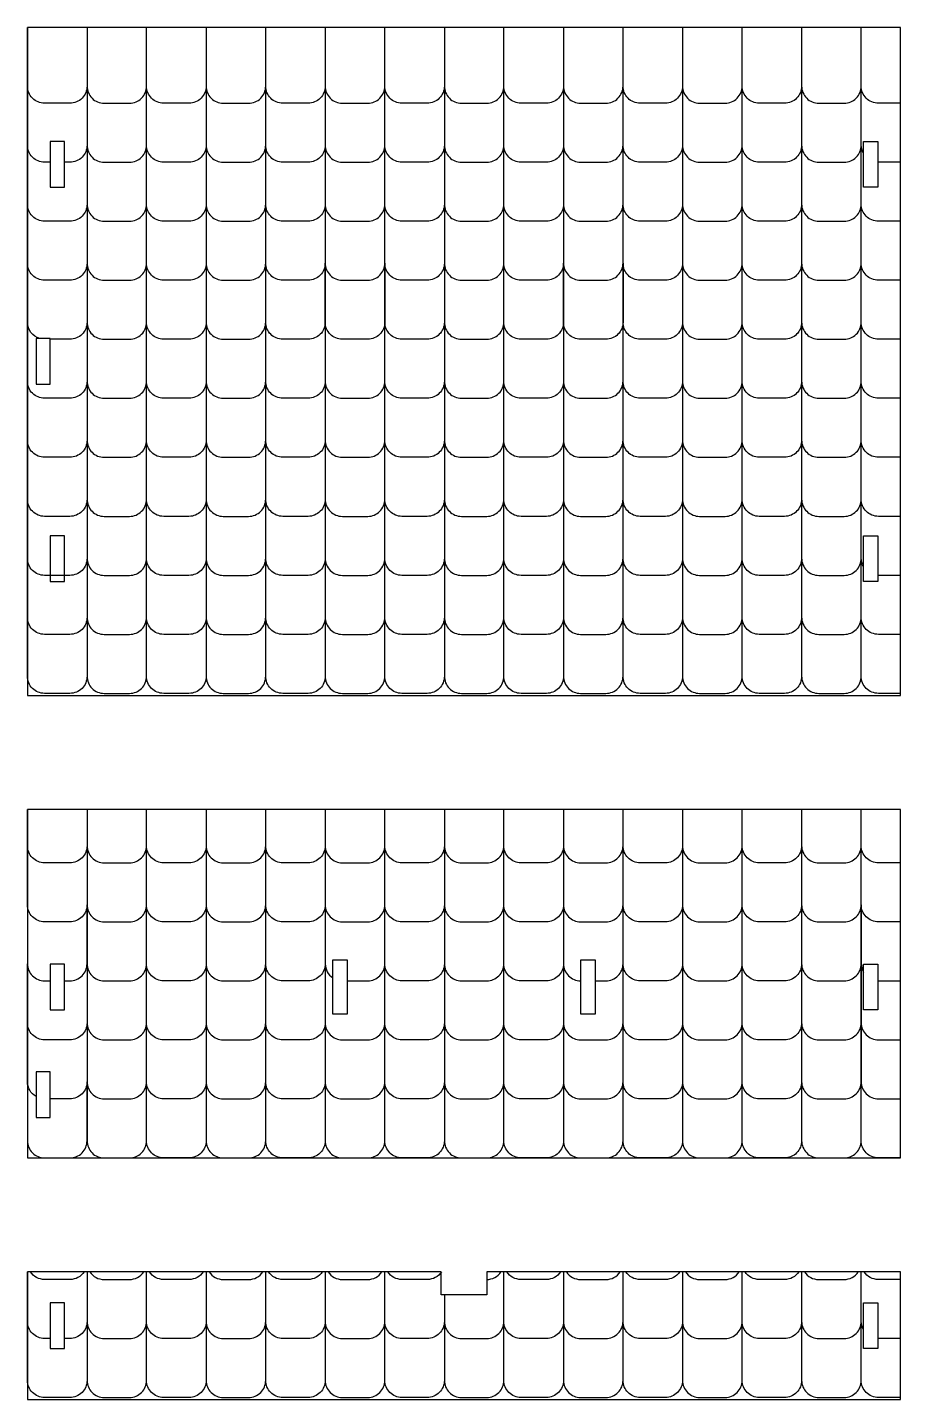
# Model space of a CAD drawing. Extents: x -353 to 808, y 1569 to 2547.
# Drawn here: x 414.8 to 598.4, y 2257.2 to 2545.9 of the extents above; entities that cross this region are included whole.
import ezdxf

# ---------------------------------------------------------------- set-up
doc = ezdxf.new("R2010")
doc.units = 0
doc.header["$MEASUREMENT"] = 0
doc.layers.add('LAYER1', color=18, linetype='CONTINUOUS')

msp = doc.modelspace()

# ---------------------------------------------------------------- linework, layer by layer
at = {"layer": 'LAYER1'}
for points in [[(427.36, 2545.94), (427.36, 2533.6, -0.414214), (423.76, 2530), (418.43, 2530, -0.414214), (414.83, 2533.6), (414.83, 2545.94)], [(427.36, 2545.94), (427.36, 2533.6, 0.414214), (430.96, 2530), (436.28, 2530, 0.414214), (439.88, 2533.6), (439.88, 2545.94)], [(452.4, 2545.94), (452.4, 2533.6, -0.414214), (448.8, 2530), (443.48, 2530, -0.414214), (439.88, 2533.6), (439.88, 2545.94)], [(452.4, 2545.94), (452.4, 2533.6, 0.414214), (456, 2530), (461.33, 2530, 0.414214), (464.93, 2533.6), (464.93, 2545.94)], [(477.45, 2545.94), (477.45, 2533.6, -0.414214), (473.85, 2530), (468.53, 2530, -0.414214), (464.93, 2533.6), (464.93, 2545.94)], [(477.45, 2545.94), (477.45, 2533.6, 0.414214), (481.05, 2530), (486.38, 2530, 0.414214), (489.98, 2533.6), (489.98, 2545.94)], [(502.5, 2545.94), (502.5, 2533.6, -0.414214), (498.9, 2530), (493.58, 2530, -0.414214), (489.98, 2533.6), (489.98, 2545.94)], [(502.5, 2545.94), (502.5, 2533.6, 0.414214), (506.1, 2530), (511.42, 2530, 0.414214), (515.02, 2533.6), (515.02, 2545.94)], [(527.55, 2545.94), (527.55, 2533.6, -0.414214), (523.95, 2530), (518.62, 2530, -0.414214), (515.02, 2533.6), (515.02, 2545.94)], [(527.55, 2545.94), (527.55, 2533.6, 0.414214), (531.15, 2530), (536.47, 2530, 0.414214), (540.07, 2533.6), (540.07, 2545.94)], [(552.59, 2545.94), (552.59, 2533.6, -0.414214), (548.99, 2530), (543.67, 2530, -0.414214), (540.07, 2533.6), (540.07, 2545.94)], [(552.59, 2545.94), (552.59, 2533.6, 0.414214), (556.19, 2530), (561.52, 2530, 0.414214), (565.12, 2533.6), (565.12, 2545.94)], [(577.64, 2545.94), (577.64, 2533.6, -0.414214), (574.04, 2530), (568.72, 2530, -0.414214), (565.12, 2533.6), (565.12, 2545.94)], [(577.64, 2545.94), (577.64, 2533.6, 0.414214), (581.24, 2530), (586.57, 2530, 0.414214), (590.17, 2533.6), (590.17, 2545.94)], [(598.43, 2530), (593.77, 2530, -0.414214), (590.17, 2533.6), (590.17, 2545.94)], [(419.63, 2517.58), (418.43, 2517.58, -0.414214), (414.83, 2521.18), (414.83, 2533.6)], [(427.36, 2533.6), (427.36, 2521.18, -0.414214), (423.76, 2517.58), (422.63, 2517.58)], [(427.36, 2533.6), (427.36, 2521.18, 0.414214), (430.96, 2517.58), (436.28, 2517.58, 0.414214), (439.88, 2521.18), (439.88, 2533.6)], [(452.4, 2533.6), (452.4, 2521.18, -0.414214), (448.8, 2517.58), (443.48, 2517.58, -0.414214), (439.88, 2521.18), (439.88, 2533.6)], [(452.4, 2533.6), (452.4, 2521.18, 0.414214), (456, 2517.58), (461.33, 2517.58, 0.414214), (464.93, 2521.18), (464.93, 2533.6)], [(477.45, 2533.6), (477.45, 2521.18, -0.414214), (473.85, 2517.58), (468.53, 2517.58, -0.414214), (464.93, 2521.18), (464.93, 2533.6)], [(477.45, 2533.6), (477.45, 2521.18, 0.414214), (481.05, 2517.58), (486.38, 2517.58, 0.414214), (489.98, 2521.18), (489.98, 2533.6)], [(502.5, 2533.6), (502.5, 2521.18, -0.414214), (498.9, 2517.58), (493.58, 2517.58, -0.414214), (489.98, 2521.18), (489.98, 2533.6)], [(502.5, 2533.6), (502.5, 2521.18, 0.414214), (506.1, 2517.58), (511.42, 2517.58, 0.414214), (515.02, 2521.18), (515.02, 2533.6)], [(527.55, 2533.6), (527.55, 2521.18, -0.414214), (523.95, 2517.58), (518.62, 2517.58, -0.414214), (515.02, 2521.18), (515.02, 2533.6)], [(527.55, 2533.6), (527.55, 2521.18, 0.414214), (531.15, 2517.58), (536.47, 2517.58, 0.414214), (540.07, 2521.18), (540.07, 2533.6)], [(552.59, 2533.6), (552.59, 2521.18, -0.414214), (548.99, 2517.58), (543.67, 2517.58, -0.414214), (540.07, 2521.18), (540.07, 2533.6)], [(552.59, 2533.6), (552.59, 2521.18, 0.414214), (556.19, 2517.58), (561.52, 2517.58, 0.414214), (565.12, 2521.18), (565.12, 2533.6)], [(577.64, 2533.6), (577.64, 2521.18, -0.414214), (574.04, 2517.58), (568.72, 2517.58, -0.414214), (565.12, 2521.18), (565.12, 2533.6)], [(577.64, 2533.6), (577.64, 2521.18, 0.414214), (581.24, 2517.58), (586.57, 2517.58, 0.414214), (590.17, 2521.18), (590.17, 2533.6)], [(590.63, 2519.41, -0.129526), (590.17, 2521.18), (590.17, 2533.6)], [(427.36, 2521.18), (427.36, 2508.76, -0.414214), (423.76, 2505.16), (418.43, 2505.16, -0.414214), (414.83, 2508.76), (414.83, 2521.18)], [(427.36, 2521.18), (427.36, 2508.76, 0.414214), (430.96, 2505.16), (436.28, 2505.16, 0.414214), (439.88, 2508.76), (439.88, 2521.18)], [(452.4, 2521.18), (452.4, 2508.76, -0.414214), (448.8, 2505.16), (443.48, 2505.16, -0.414214), (439.88, 2508.76), (439.88, 2521.18)], [(452.4, 2521.18), (452.4, 2508.76, 0.414214), (456, 2505.16), (461.33, 2505.16, 0.414214), (464.93, 2508.76), (464.93, 2521.18)], [(477.45, 2521.18), (477.45, 2508.76, -0.414214), (473.85, 2505.16), (468.53, 2505.16, -0.414214), (464.93, 2508.76), (464.93, 2521.18)], [(477.45, 2521.18), (477.45, 2508.76, 0.414214), (481.05, 2505.16), (486.38, 2505.16, 0.414214), (489.98, 2508.76), (489.98, 2521.18)], [(502.5, 2521.18), (502.5, 2508.76, -0.414214), (498.9, 2505.16), (493.58, 2505.16, -0.414214), (489.98, 2508.76), (489.98, 2521.18)], [(502.5, 2521.18), (502.5, 2508.76, 0.414214), (506.1, 2505.16), (511.42, 2505.16, 0.414214), (515.02, 2508.76), (515.02, 2521.18)], [(527.55, 2521.18), (527.55, 2508.76, -0.414214), (523.95, 2505.16), (518.62, 2505.16, -0.414214), (515.02, 2508.76), (515.02, 2521.18)], [(527.55, 2521.18), (527.55, 2508.76, 0.414214), (531.15, 2505.16), (536.47, 2505.16, 0.414214), (540.07, 2508.76), (540.07, 2521.18)], [(552.59, 2521.18), (552.59, 2508.76, -0.414214), (548.99, 2505.16), (543.67, 2505.16, -0.414214), (540.07, 2508.76), (540.07, 2521.18)], [(552.59, 2521.18), (552.59, 2508.76, 0.414214), (556.19, 2505.16), (561.52, 2505.16, 0.414214), (565.12, 2508.76), (565.12, 2521.18)], [(577.64, 2521.18), (577.64, 2508.76, -0.414214), (574.04, 2505.16), (568.72, 2505.16, -0.414214), (565.12, 2508.76), (565.12, 2521.18)], [(577.64, 2521.18), (577.64, 2508.76, 0.414214), (581.24, 2505.16), (586.57, 2505.16, 0.414214), (590.17, 2508.76), (590.17, 2521.18)], [(598.43, 2505.16), (593.77, 2505.16, -0.414214), (590.17, 2508.76), (590.17, 2521.18)], [(598.43, 2517.58), (593.77, 2517.58, -0.009213), (593.63, 2517.59)], [(427.36, 2508.76), (427.36, 2496.34, -0.414214), (423.76, 2492.74), (418.43, 2492.74, -0.414214), (414.83, 2496.34), (414.83, 2508.76)], [(427.36, 2508.76), (427.36, 2496.34, 0.414214), (430.96, 2492.74), (436.28, 2492.74, 0.414214), (439.88, 2496.34), (439.88, 2508.76)], [(452.4, 2508.76), (452.4, 2496.34, -0.414214), (448.8, 2492.74), (443.48, 2492.74, -0.414214), (439.88, 2496.34), (439.88, 2508.76)], [(452.4, 2508.76), (452.4, 2496.34, 0.414214), (456, 2492.74), (461.33, 2492.74, 0.414214), (464.93, 2496.34), (464.93, 2508.76)], [(477.45, 2508.76), (477.45, 2496.34, -0.414214), (473.85, 2492.74), (468.53, 2492.74, -0.414214), (464.93, 2496.34), (464.93, 2508.76)], [(477.45, 2508.76), (477.45, 2496.34, 0.414214), (481.05, 2492.74), (486.38, 2492.74, 0.414214), (489.98, 2496.34), (489.98, 2508.76)], [(502.5, 2508.76), (502.5, 2496.34, -0.414214), (498.9, 2492.74), (493.58, 2492.74, -0.414214), (489.98, 2496.34), (489.98, 2508.76)], [(502.5, 2508.76), (502.5, 2496.34, 0.414214), (506.1, 2492.74), (511.42, 2492.74, 0.414214), (515.02, 2496.34), (515.02, 2508.76)], [(527.55, 2508.76), (527.55, 2496.34, -0.414214), (523.95, 2492.74), (518.62, 2492.74, -0.414214), (515.02, 2496.34), (515.02, 2508.76)], [(527.55, 2508.76), (527.55, 2496.34, 0.414214), (531.15, 2492.74), (536.47, 2492.74, 0.414214), (540.07, 2496.34), (540.07, 2508.76)], [(552.59, 2508.76), (552.59, 2496.34, -0.414214), (548.99, 2492.74), (543.67, 2492.74, -0.414214), (540.07, 2496.34), (540.07, 2508.76)], [(552.59, 2508.76), (552.59, 2496.34, 0.414214), (556.19, 2492.74), (561.52, 2492.74, 0.414214), (565.12, 2496.34), (565.12, 2508.76)], [(577.64, 2508.76), (577.64, 2496.34, -0.414214), (574.04, 2492.74), (568.72, 2492.74, -0.414214), (565.12, 2496.34), (565.12, 2508.76)], [(577.64, 2508.76), (577.64, 2496.34, 0.414214), (581.24, 2492.74), (586.57, 2492.74, 0.414214), (590.17, 2496.34), (590.17, 2508.76)], [(598.43, 2492.74), (593.77, 2492.74, -0.414214), (590.17, 2496.34), (590.17, 2508.76)], [(417.45, 2480.46, -0.335351), (414.83, 2483.92), (414.83, 2496.34)], [(427.36, 2496.34), (427.36, 2483.92, -0.414214), (423.76, 2480.32), (419.63, 2480.32)], [(427.36, 2496.34), (427.36, 2483.92, 0.414214), (430.96, 2480.32), (436.28, 2480.32, 0.414214), (439.88, 2483.92), (439.88, 2496.34)], [(452.4, 2496.34), (452.4, 2483.92, -0.414214), (448.8, 2480.32), (443.48, 2480.32, -0.414214), (439.88, 2483.92), (439.88, 2496.34)], [(452.4, 2496.34), (452.4, 2483.92, 0.414214), (456, 2480.32), (461.33, 2480.32, 0.414214), (464.93, 2483.92), (464.93, 2496.34)], [(477.45, 2496.34), (477.45, 2483.92, -0.414214), (473.85, 2480.32), (468.53, 2480.32, -0.414214), (464.93, 2483.92), (464.93, 2496.34)], [(489.98, 2496.34), (489.98, 2483.92, -0.414214), (486.38, 2480.32), (481.05, 2480.32, -0.414214), (477.45, 2483.92), (477.45, 2496.34)], [(502.5, 2496.34), (502.5, 2483.92, -0.414214), (498.9, 2480.32), (493.58, 2480.32, -0.414214), (489.98, 2483.92), (489.98, 2496.34)], [(502.5, 2496.34), (502.5, 2483.92, 0.414214), (506.1, 2480.32), (511.42, 2480.32, 0.414214), (515.02, 2483.92), (515.02, 2496.34)], [(527.55, 2496.34), (527.55, 2483.92, -0.414214), (523.95, 2480.32), (518.62, 2480.32, -0.414214), (515.02, 2483.92), (515.02, 2496.34)], [(540.07, 2496.34), (540.07, 2483.92, -0.414214), (536.47, 2480.32), (531.15, 2480.32, -0.414214), (527.55, 2483.92), (527.55, 2496.34)], [(552.59, 2496.34), (552.59, 2483.92, -0.414214), (548.99, 2480.32), (543.67, 2480.32, -0.414214), (540.07, 2483.92), (540.07, 2496.34)], [(552.59, 2496.34), (552.59, 2483.92, 0.414214), (556.19, 2480.32), (561.52, 2480.32, 0.414214), (565.12, 2483.92), (565.12, 2496.34)], [(577.64, 2496.34), (577.64, 2483.92, -0.414214), (574.04, 2480.32), (568.72, 2480.32, -0.414214), (565.12, 2483.92), (565.12, 2496.34)], [(577.64, 2496.34), (577.64, 2483.92, 0.414214), (581.24, 2480.32), (586.57, 2480.32, 0.414214), (590.17, 2483.92), (590.17, 2496.34)], [(598.43, 2480.32), (593.77, 2480.32, -0.414214), (590.17, 2483.92), (590.17, 2496.34)], [(427.36, 2483.92), (427.36, 2471.5, -0.414214), (423.76, 2467.9), (418.43, 2467.9, -0.414214), (414.83, 2471.5), (414.83, 2483.92)], [(427.36, 2483.92), (427.36, 2471.5, 0.414214), (430.96, 2467.9), (436.28, 2467.9, 0.414214), (439.88, 2471.5), (439.88, 2483.92)], [(452.4, 2483.92), (452.4, 2471.5, -0.414214), (448.8, 2467.9), (443.48, 2467.9, -0.414214), (439.88, 2471.5), (439.88, 2483.92)], [(452.4, 2483.92), (452.4, 2471.5, 0.414214), (456, 2467.9), (461.33, 2467.9, 0.414214), (464.93, 2471.5), (464.93, 2483.92)], [(477.45, 2483.92), (477.45, 2471.5, -0.414214), (473.85, 2467.9), (468.53, 2467.9, -0.414214), (464.93, 2471.5), (464.93, 2483.92)], [(477.45, 2483.92), (477.45, 2471.5, 0.414214), (481.05, 2467.9), (486.38, 2467.9, 0.414214), (489.98, 2471.5), (489.98, 2483.92)], [(502.5, 2483.92), (502.5, 2471.5, -0.414214), (498.9, 2467.9), (493.58, 2467.9, -0.414214), (489.98, 2471.5), (489.98, 2483.92)], [(502.5, 2483.92), (502.5, 2471.5, 0.414214), (506.1, 2467.9), (511.42, 2467.9, 0.414214), (515.02, 2471.5), (515.02, 2483.92)], [(527.55, 2483.92), (527.55, 2471.5, -0.414214), (523.95, 2467.9), (518.62, 2467.9, -0.414214), (515.02, 2471.5), (515.02, 2483.92)], [(527.55, 2483.92), (527.55, 2471.5, 0.414214), (531.15, 2467.9), (536.47, 2467.9, 0.414214), (540.07, 2471.5), (540.07, 2483.92)], [(552.59, 2483.92), (552.59, 2471.5, -0.414214), (548.99, 2467.9), (543.67, 2467.9, -0.414214), (540.07, 2471.5), (540.07, 2483.92)], [(552.59, 2483.92), (552.59, 2471.5, 0.414214), (556.19, 2467.9), (561.52, 2467.9, 0.414214), (565.12, 2471.5), (565.12, 2483.92)], [(577.64, 2483.92), (577.64, 2471.5, -0.414214), (574.04, 2467.9), (568.72, 2467.9, -0.414214), (565.12, 2471.5), (565.12, 2483.92)], [(577.64, 2483.92), (577.64, 2471.5, 0.414214), (581.24, 2467.9), (586.57, 2467.9, 0.414214), (590.17, 2471.5), (590.17, 2483.92)], [(598.43, 2467.9), (593.77, 2467.9, -0.414214), (590.17, 2471.5), (590.17, 2483.92)], [(427.36, 2471.5), (427.36, 2459.08, -0.414214), (423.76, 2455.48), (418.43, 2455.48, -0.414214), (414.83, 2459.08), (414.83, 2471.5)], [(427.36, 2471.5), (427.36, 2459.08, 0.414214), (430.96, 2455.48), (436.28, 2455.48, 0.414214), (439.88, 2459.08), (439.88, 2471.5)], [(452.4, 2471.5), (452.4, 2459.08, -0.414214), (448.8, 2455.48), (443.48, 2455.48, -0.414214), (439.88, 2459.08), (439.88, 2471.5)], [(452.4, 2471.5), (452.4, 2459.08, 0.414214), (456, 2455.48), (461.33, 2455.48, 0.414214), (464.93, 2459.08), (464.93, 2471.5)], [(477.45, 2471.5), (477.45, 2459.08, -0.414214), (473.85, 2455.48), (468.53, 2455.48, -0.414214), (464.93, 2459.08), (464.93, 2471.5)], [(477.45, 2471.5), (477.45, 2459.08, 0.414214), (481.05, 2455.48), (486.38, 2455.48, 0.414214), (489.98, 2459.08), (489.98, 2471.5)], [(502.5, 2471.5), (502.5, 2459.08, -0.414214), (498.9, 2455.48), (493.58, 2455.48, -0.414214), (489.98, 2459.08), (489.98, 2471.5)], [(502.5, 2471.5), (502.5, 2459.08, 0.414214), (506.1, 2455.48), (511.42, 2455.48, 0.414214), (515.02, 2459.08), (515.02, 2471.5)], [(527.55, 2471.5), (527.55, 2459.08, -0.414214), (523.95, 2455.48), (518.62, 2455.48, -0.414214), (515.02, 2459.08), (515.02, 2471.5)], [(527.55, 2471.5), (527.55, 2459.08, 0.414214), (531.15, 2455.48), (536.47, 2455.48, 0.414214), (540.07, 2459.08), (540.07, 2471.5)], [(552.59, 2471.5), (552.59, 2459.08, -0.414214), (548.99, 2455.48), (543.67, 2455.48, -0.414214), (540.07, 2459.08), (540.07, 2471.5)], [(552.59, 2471.5), (552.59, 2459.08, 0.414214), (556.19, 2455.48), (561.52, 2455.48, 0.414214), (565.12, 2459.08), (565.12, 2471.5)], [(577.64, 2471.5), (577.64, 2459.08, -0.414214), (574.04, 2455.48), (568.72, 2455.48, -0.414214), (565.12, 2459.08), (565.12, 2471.5)], [(577.64, 2471.5), (577.64, 2459.08, 0.414214), (581.24, 2455.48), (586.57, 2455.48, 0.414214), (590.17, 2459.08), (590.17, 2471.5)], [(598.43, 2455.48), (593.77, 2455.48, -0.414214), (590.17, 2459.08), (590.17, 2471.5)], [(427.36, 2459.08), (427.36, 2446.66, -0.414214), (423.76, 2443.06), (418.43, 2443.06, -0.414214), (414.83, 2446.66), (414.83, 2459.08)], [(427.36, 2459.08), (427.36, 2446.66, 0.414214), (430.96, 2443.06), (436.28, 2443.06, 0.414214), (439.88, 2446.66), (439.88, 2459.08)], [(452.4, 2459.08), (452.4, 2446.66, -0.414214), (448.8, 2443.06), (443.48, 2443.06, -0.414214), (439.88, 2446.66), (439.88, 2459.08)], [(452.4, 2459.08), (452.4, 2446.66, 0.414214), (456, 2443.06), (461.33, 2443.06, 0.414214), (464.93, 2446.66), (464.93, 2459.08)], [(477.45, 2459.08), (477.45, 2446.66, -0.414214), (473.85, 2443.06), (468.53, 2443.06, -0.414214), (464.93, 2446.66), (464.93, 2459.08)], [(477.45, 2459.08), (477.45, 2446.66, 0.414214), (481.05, 2443.06), (486.38, 2443.06, 0.414214), (489.98, 2446.66), (489.98, 2459.08)], [(502.5, 2459.08), (502.5, 2446.66, -0.414214), (498.9, 2443.06), (493.58, 2443.06, -0.414214), (489.98, 2446.66), (489.98, 2459.08)], [(502.5, 2459.08), (502.5, 2446.66, 0.414214), (506.1, 2443.06), (511.42, 2443.06, 0.414214), (515.02, 2446.66), (515.02, 2459.08)], [(527.55, 2459.08), (527.55, 2446.66, -0.414214), (523.95, 2443.06), (518.62, 2443.06, -0.414214), (515.02, 2446.66), (515.02, 2459.08)], [(527.55, 2459.08), (527.55, 2446.66, 0.414214), (531.15, 2443.06), (536.47, 2443.06, 0.414214), (540.07, 2446.66), (540.07, 2459.08)], [(552.59, 2459.08), (552.59, 2446.66, -0.414214), (548.99, 2443.06), (543.67, 2443.06, -0.414214), (540.07, 2446.66), (540.07, 2459.08)], [(552.59, 2459.08), (552.59, 2446.66, 0.414214), (556.19, 2443.06), (561.52, 2443.06, 0.414214), (565.12, 2446.66), (565.12, 2459.08)], [(577.64, 2459.08), (577.64, 2446.66, -0.414214), (574.04, 2443.06), (568.72, 2443.06, -0.414214), (565.12, 2446.66), (565.12, 2459.08)], [(577.64, 2459.08), (577.64, 2446.66, 0.414214), (581.24, 2443.06), (586.57, 2443.06, 0.414214), (590.17, 2446.66), (590.17, 2459.08)], [(598.43, 2443.06), (593.77, 2443.06, -0.414214), (590.17, 2446.66), (590.17, 2459.08)], [(427.36, 2446.66), (427.36, 2434.24, -0.414214), (423.76, 2430.64), (418.43, 2430.64, -0.414214), (414.83, 2434.24), (414.83, 2446.66)], [(427.36, 2446.66), (427.36, 2434.24, 0.414214), (430.96, 2430.64), (436.28, 2430.64, 0.414214), (439.88, 2434.24), (439.88, 2446.66)], [(452.4, 2446.66), (452.4, 2434.24, -0.414214), (448.8, 2430.64), (443.48, 2430.64, -0.414214), (439.88, 2434.24), (439.88, 2446.66)], [(452.4, 2446.66), (452.4, 2434.24, 0.414214), (456, 2430.64), (461.33, 2430.64, 0.414214), (464.93, 2434.24), (464.93, 2446.66)], [(477.45, 2446.66), (477.45, 2434.24, -0.414214), (473.85, 2430.64), (468.53, 2430.64, -0.414214), (464.93, 2434.24), (464.93, 2446.66)], [(477.45, 2446.66), (477.45, 2434.24, 0.414214), (481.05, 2430.64), (486.38, 2430.64, 0.414214), (489.98, 2434.24), (489.98, 2446.66)], [(502.5, 2446.66), (502.5, 2434.24, -0.414214), (498.9, 2430.64), (493.58, 2430.64, -0.414214), (489.98, 2434.24), (489.98, 2446.66)], [(502.5, 2446.66), (502.5, 2434.24, 0.414214), (506.1, 2430.64), (511.42, 2430.64, 0.414214), (515.02, 2434.24), (515.02, 2446.66)], [(527.55, 2446.66), (527.55, 2434.24, -0.414214), (523.95, 2430.64), (518.62, 2430.64, -0.414214), (515.02, 2434.24), (515.02, 2446.66)], [(527.55, 2446.66), (527.55, 2434.24, 0.414214), (531.15, 2430.64), (536.47, 2430.64, 0.414214), (540.07, 2434.24), (540.07, 2446.66)], [(552.59, 2446.66), (552.59, 2434.24, -0.414214), (548.99, 2430.64), (543.67, 2430.64, -0.414214), (540.07, 2434.24), (540.07, 2446.66)], [(552.59, 2446.66), (552.59, 2434.24, 0.414214), (556.19, 2430.64), (561.52, 2430.64, 0.414214), (565.12, 2434.24), (565.12, 2446.66)], [(577.64, 2446.66), (577.64, 2434.24, -0.414214), (574.04, 2430.64), (568.72, 2430.64, -0.414214), (565.12, 2434.24), (565.12, 2446.66)], [(577.64, 2446.66), (577.64, 2434.24, 0.414214), (581.24, 2430.64), (586.57, 2430.64, 0.414214), (590.17, 2434.24), (590.17, 2446.66)], [(590.63, 2432.47, -0.129526), (590.17, 2434.24), (590.17, 2446.66)], [(427.36, 2434.24), (427.36, 2421.82, -0.414214), (423.76, 2418.22), (418.43, 2418.22, -0.414214), (414.83, 2421.82), (414.83, 2434.24)], [(427.36, 2434.24), (427.36, 2421.82, 0.414214), (430.96, 2418.22), (436.28, 2418.22, 0.414214), (439.88, 2421.82), (439.88, 2434.24)], [(452.4, 2434.24), (452.4, 2421.82, -0.414214), (448.8, 2418.22), (443.48, 2418.22, -0.414214), (439.88, 2421.82), (439.88, 2434.24)], [(452.4, 2434.24), (452.4, 2421.82, 0.414214), (456, 2418.22), (461.33, 2418.22, 0.414214), (464.93, 2421.82), (464.93, 2434.24)], [(477.45, 2434.24), (477.45, 2421.82, -0.414214), (473.85, 2418.22), (468.53, 2418.22, -0.414214), (464.93, 2421.82), (464.93, 2434.24)], [(477.45, 2434.24), (477.45, 2421.82, 0.414214), (481.05, 2418.22), (486.38, 2418.22, 0.414214), (489.98, 2421.82), (489.98, 2434.24)], [(502.5, 2434.24), (502.5, 2421.82, -0.414214), (498.9, 2418.22), (493.58, 2418.22, -0.414214), (489.98, 2421.82), (489.98, 2434.24)], [(502.5, 2434.24), (502.5, 2421.82, 0.414214), (506.1, 2418.22), (511.42, 2418.22, 0.414214), (515.02, 2421.82), (515.02, 2434.24)], [(527.55, 2434.24), (527.55, 2421.82, -0.414214), (523.95, 2418.22), (518.62, 2418.22, -0.414214), (515.02, 2421.82), (515.02, 2434.24)], [(527.55, 2434.24), (527.55, 2421.82, 0.414214), (531.15, 2418.22), (536.47, 2418.22, 0.414214), (540.07, 2421.82), (540.07, 2434.24)], [(552.59, 2434.24), (552.59, 2421.82, -0.414214), (548.99, 2418.22), (543.67, 2418.22, -0.414214), (540.07, 2421.82), (540.07, 2434.24)], [(552.59, 2434.24), (552.59, 2421.82, 0.414214), (556.19, 2418.22), (561.52, 2418.22, 0.414214), (565.12, 2421.82), (565.12, 2434.24)], [(577.64, 2434.24), (577.64, 2421.82, -0.414214), (574.04, 2418.22), (568.72, 2418.22, -0.414214), (565.12, 2421.82), (565.12, 2434.24)], [(577.64, 2434.24), (577.64, 2421.82, 0.414214), (581.24, 2418.22), (586.57, 2418.22, 0.414214), (590.17, 2421.82), (590.17, 2434.24)], [(598.43, 2418.22), (593.77, 2418.22, -0.414214), (590.17, 2421.82), (590.17, 2434.24)], [(598.43, 2430.64), (593.77, 2430.64, -0.009213), (593.63, 2430.65)], [(427.36, 2421.82), (427.36, 2409.4, -0.414214), (423.76, 2405.8), (418.43, 2405.8, -0.414214), (414.83, 2409.4), (414.83, 2421.82)], [(427.36, 2421.82), (427.36, 2409.4, 0.414214), (430.96, 2405.8), (436.28, 2405.8, 0.414214), (439.88, 2409.4), (439.88, 2421.82)], [(452.4, 2421.82), (452.4, 2409.4, -0.414214), (448.8, 2405.8), (443.48, 2405.8, -0.414214), (439.88, 2409.4), (439.88, 2421.82)], [(452.4, 2421.82), (452.4, 2409.4, 0.414214), (456, 2405.8), (461.33, 2405.8, 0.414214), (464.93, 2409.4), (464.93, 2421.82)], [(477.45, 2421.82), (477.45, 2409.4, -0.414214), (473.85, 2405.8), (468.53, 2405.8, -0.414214), (464.93, 2409.4), (464.93, 2421.82)], [(477.45, 2421.82), (477.45, 2409.4, 0.414214), (481.05, 2405.8), (486.38, 2405.8, 0.414214), (489.98, 2409.4), (489.98, 2421.82)], [(502.5, 2421.82), (502.5, 2409.4, -0.414214), (498.9, 2405.8), (493.58, 2405.8, -0.414214), (489.98, 2409.4), (489.98, 2421.82)], [(502.5, 2421.82), (502.5, 2409.4, 0.414214), (506.1, 2405.8), (511.42, 2405.8, 0.414214), (515.02, 2409.4), (515.02, 2421.82)], [(527.55, 2421.82), (527.55, 2409.4, -0.414214), (523.95, 2405.8), (518.62, 2405.8, -0.414214), (515.02, 2409.4), (515.02, 2421.82)], [(527.55, 2421.82), (527.55, 2409.4, 0.414214), (531.15, 2405.8), (536.47, 2405.8, 0.414214), (540.07, 2409.4), (540.07, 2421.82)], [(552.59, 2421.82), (552.59, 2409.4, -0.414214), (548.99, 2405.8), (543.67, 2405.8, -0.414214), (540.07, 2409.4), (540.07, 2421.82)], [(552.59, 2421.82), (552.59, 2409.4, 0.414214), (556.19, 2405.8), (561.52, 2405.8, 0.414214), (565.12, 2409.4), (565.12, 2421.82)], [(577.64, 2421.82), (577.64, 2409.4, -0.414214), (574.04, 2405.8), (568.72, 2405.8, -0.414214), (565.12, 2409.4), (565.12, 2421.82)], [(577.64, 2421.82), (577.64, 2409.4, 0.414214), (581.24, 2405.8), (586.57, 2405.8, 0.414214), (590.17, 2409.4), (590.17, 2421.82)], [(598.43, 2405.8), (593.77, 2405.8, -0.414214), (590.17, 2409.4), (590.17, 2421.82)], [(427.36, 2381.38), (427.36, 2373.75, -0.414214), (423.76, 2370.15), (418.43, 2370.15, -0.414214), (414.83, 2373.75), (414.83, 2381.38)], [(427.36, 2381.38), (427.36, 2373.75, 0.414214), (430.96, 2370.15), (436.28, 2370.15, 0.414214), (439.88, 2373.75), (439.88, 2381.38)], [(452.4, 2381.38), (452.4, 2373.75, -0.414214), (448.8, 2370.15), (443.48, 2370.15, -0.414214), (439.88, 2373.75), (439.88, 2381.38)], [(452.4, 2381.38), (452.4, 2373.75, 0.414214), (456, 2370.15), (461.33, 2370.15, 0.414214), (464.93, 2373.75), (464.93, 2381.38)], [(477.45, 2381.38), (477.45, 2373.75, -0.414214), (473.85, 2370.15), (468.53, 2370.15, -0.414214), (464.93, 2373.75), (464.93, 2381.38)], [(477.45, 2381.38), (477.45, 2373.75, 0.414214), (481.05, 2370.15), (486.38, 2370.15, 0.414214), (489.98, 2373.75), (489.98, 2381.38)], [(502.5, 2381.38), (502.5, 2373.75, -0.414214), (498.9, 2370.15), (493.58, 2370.15, -0.414214), (489.98, 2373.75), (489.98, 2381.38)], [(502.5, 2381.38), (502.5, 2373.75, 0.414214), (506.1, 2370.15), (511.42, 2370.15, 0.414214), (515.02, 2373.75), (515.02, 2381.38)], [(527.55, 2381.38), (527.55, 2373.75, -0.414214), (523.95, 2370.15), (518.62, 2370.15, -0.414214), (515.02, 2373.75), (515.02, 2381.38)], [(527.55, 2381.38), (527.55, 2373.75, 0.414214), (531.15, 2370.15), (536.47, 2370.15, 0.414214), (540.07, 2373.75), (540.07, 2381.38)], [(552.59, 2381.38), (552.59, 2373.75, -0.414214), (548.99, 2370.15), (543.67, 2370.15, -0.414214), (540.07, 2373.75), (540.07, 2381.38)], [(552.59, 2381.38), (552.59, 2373.75, 0.414214), (556.19, 2370.15), (561.52, 2370.15, 0.414214), (565.12, 2373.75), (565.12, 2381.38)], [(577.64, 2381.38), (577.64, 2373.75, -0.414214), (574.04, 2370.15), (568.72, 2370.15, -0.414214), (565.12, 2373.75), (565.12, 2381.38)], [(577.64, 2381.38), (577.64, 2373.75, 0.414214), (581.24, 2370.15), (586.57, 2370.15, 0.414214), (590.17, 2373.75), (590.17, 2381.38)], [(598.43, 2370.15), (593.77, 2370.15, -0.414214), (590.17, 2373.75), (590.17, 2381.38)], [(427.36, 2373.67), (427.36, 2361.33, -0.414214), (423.76, 2357.73), (418.43, 2357.73, -0.414214), (414.83, 2361.33), (414.83, 2373.67)], [(427.36, 2373.67), (427.36, 2361.33, 0.414214), (430.96, 2357.73), (436.28, 2357.73, 0.414214), (439.88, 2361.33), (439.88, 2373.67)], [(452.4, 2373.67), (452.4, 2361.33, -0.414214), (448.8, 2357.73), (443.48, 2357.73, -0.414214), (439.88, 2361.33), (439.88, 2373.67)], [(452.4, 2373.67), (452.4, 2361.33, 0.414214), (456, 2357.73), (461.33, 2357.73, 0.414214), (464.93, 2361.33), (464.93, 2373.67)], [(477.45, 2373.67), (477.45, 2361.33, -0.414214), (473.85, 2357.73), (468.53, 2357.73, -0.414214), (464.93, 2361.33), (464.93, 2373.67)], [(477.45, 2373.67), (477.45, 2361.33, 0.414214), (481.05, 2357.73), (486.38, 2357.73, 0.414214), (489.98, 2361.33), (489.98, 2373.67)], [(502.5, 2373.67), (502.5, 2361.33, -0.414214), (498.9, 2357.73), (493.58, 2357.73, -0.414214), (489.98, 2361.33), (489.98, 2373.67)], [(502.5, 2373.67), (502.5, 2361.33, 0.414214), (506.1, 2357.73), (511.42, 2357.73, 0.414214), (515.02, 2361.33), (515.02, 2373.67)], [(527.55, 2373.67), (527.55, 2361.33, -0.414214), (523.95, 2357.73), (518.62, 2357.73, -0.414214), (515.02, 2361.33), (515.02, 2373.67)], [(527.55, 2373.67), (527.55, 2361.33, 0.414214), (531.15, 2357.73), (536.47, 2357.73, 0.414214), (540.07, 2361.33), (540.07, 2373.67)], [(552.59, 2373.67), (552.59, 2361.33, -0.414214), (548.99, 2357.73), (543.67, 2357.73, -0.414214), (540.07, 2361.33), (540.07, 2373.67)], [(552.59, 2373.67), (552.59, 2361.33, 0.414214), (556.19, 2357.73), (561.52, 2357.73, 0.414214), (565.12, 2361.33), (565.12, 2373.67)], [(577.64, 2373.67), (577.64, 2361.33, -0.414214), (574.04, 2357.73), (568.72, 2357.73, -0.414214), (565.12, 2361.33), (565.12, 2373.67)], [(577.64, 2373.67), (577.64, 2361.33, 0.414214), (581.24, 2357.73), (586.57, 2357.73, 0.414214), (590.17, 2361.33), (590.17, 2373.67)], [(598.43, 2357.73), (593.77, 2357.73, -0.414214), (590.17, 2361.33), (590.17, 2373.67)], [(414.83, 2361.33), (414.83, 2348.91, 0.414214), (418.43, 2345.31), (419.63, 2345.31)], [(422.63, 2345.31), (423.76, 2345.31, 0.414214), (427.36, 2348.91), (427.36, 2361.33)], [(427.36, 2361.33), (427.36, 2348.91, 0.414214), (430.96, 2345.31), (436.28, 2345.31, 0.414214), (439.88, 2348.91), (439.88, 2361.33)], [(452.4, 2361.33), (452.4, 2348.91, -0.414214), (448.8, 2345.31), (443.48, 2345.31, -0.414214), (439.88, 2348.91), (439.88, 2361.33)], [(452.4, 2361.33), (452.4, 2348.91, 0.414214), (456, 2345.31), (461.33, 2345.31, 0.414214), (464.93, 2348.91), (464.93, 2361.33)], [(477.45, 2361.33), (477.45, 2348.91, -0.414214), (473.85, 2345.31), (468.53, 2345.31, -0.414214), (464.93, 2348.91), (464.93, 2361.33)], [(477.45, 2361.33), (477.45, 2348.91, 0.24882), (479.03, 2345.93)], [(482.03, 2345.31), (486.38, 2345.31, 0.414214), (489.98, 2348.91), (489.98, 2361.33)], [(502.5, 2361.33), (502.5, 2348.91, -0.414214), (498.9, 2345.31), (493.58, 2345.31, -0.414214), (489.98, 2348.91), (489.98, 2361.33)], [(502.5, 2361.33), (502.5, 2348.91, 0.414214), (506.1, 2345.31), (511.42, 2345.31, 0.414214), (515.02, 2348.91), (515.02, 2361.33)], [(527.55, 2361.33), (527.55, 2348.91, -0.414214), (523.95, 2345.31), (518.62, 2345.31, -0.414214), (515.02, 2348.91), (515.02, 2361.33)], [(527.55, 2361.33), (527.55, 2348.91, 0.414214), (531.15, 2345.31), (531.23, 2345.31)], [(534.23, 2345.31), (536.47, 2345.31, 0.414214), (540.07, 2348.91), (540.07, 2361.33)], [(552.59, 2361.33), (552.59, 2348.91, -0.414214), (548.99, 2345.31), (543.67, 2345.31, -0.414214), (540.07, 2348.91), (540.07, 2361.33)], [(552.59, 2361.33), (552.59, 2348.91, 0.414214), (556.19, 2345.31), (561.52, 2345.31, 0.414214), (565.12, 2348.91), (565.12, 2361.33)], [(577.64, 2361.33), (577.64, 2348.91, -0.414214), (574.04, 2345.31), (568.72, 2345.31, -0.414214), (565.12, 2348.91), (565.12, 2361.33)], [(577.64, 2361.33), (577.64, 2348.91, 0.414214), (581.24, 2345.31), (586.57, 2345.31, 0.414214), (590.17, 2348.91), (590.17, 2361.33)], [(590.17, 2361.33), (590.17, 2348.91, 0.129526), (590.63, 2347.14)], [(427.36, 2348.91), (427.36, 2336.49, -0.414214), (423.76, 2332.89), (418.43, 2332.89, -0.414214), (414.83, 2336.49), (414.83, 2348.91)], [(427.36, 2348.91), (427.36, 2336.49, 0.414214), (430.96, 2332.89), (436.28, 2332.89, 0.414214), (439.88, 2336.49), (439.88, 2348.91)], [(452.4, 2348.91), (452.4, 2336.49, -0.414214), (448.8, 2332.89), (443.48, 2332.89, -0.414214), (439.88, 2336.49), (439.88, 2348.91)], [(452.4, 2348.91), (452.4, 2336.49, 0.414214), (456, 2332.89), (461.33, 2332.89, 0.414214), (464.93, 2336.49), (464.93, 2348.91)], [(477.45, 2348.91), (477.45, 2336.49, -0.414214), (473.85, 2332.89), (468.53, 2332.89, -0.414214), (464.93, 2336.49), (464.93, 2348.91)], [(477.45, 2348.91), (477.45, 2336.49, 0.414214), (481.05, 2332.89), (486.38, 2332.89, 0.414214), (489.98, 2336.49), (489.98, 2348.91)], [(502.5, 2348.91), (502.5, 2336.49, -0.414214), (498.9, 2332.89), (493.58, 2332.89, -0.414214), (489.98, 2336.49), (489.98, 2348.91)], [(502.5, 2348.91), (502.5, 2336.49, 0.414214), (506.1, 2332.89), (511.42, 2332.89, 0.414214), (515.02, 2336.49), (515.02, 2348.91)], [(527.55, 2348.91), (527.55, 2336.49, -0.414214), (523.95, 2332.89), (518.62, 2332.89, -0.414214), (515.02, 2336.49), (515.02, 2348.91)], [(527.55, 2348.91), (527.55, 2336.49, 0.414214), (531.15, 2332.89), (536.47, 2332.89, 0.414214), (540.07, 2336.49), (540.07, 2348.91)], [(552.59, 2348.91), (552.59, 2336.49, -0.414214), (548.99, 2332.89), (543.67, 2332.89, -0.414214), (540.07, 2336.49), (540.07, 2348.91)], [(552.59, 2348.91), (552.59, 2336.49, 0.414214), (556.19, 2332.89), (561.52, 2332.89, 0.414214), (565.12, 2336.49), (565.12, 2348.91)], [(577.64, 2348.91), (577.64, 2336.49, -0.414214), (574.04, 2332.89), (568.72, 2332.89, -0.414214), (565.12, 2336.49), (565.12, 2348.91)], [(577.64, 2348.91), (577.64, 2336.49, 0.414214), (581.24, 2332.89), (586.57, 2332.89, 0.414214), (590.17, 2336.49), (590.17, 2348.91)], [(590.17, 2348.91), (590.17, 2336.49, 0.414214), (593.77, 2332.89), (598.43, 2332.89)], [(593.63, 2345.31, 0.009213), (593.77, 2345.31), (598.43, 2345.31)], [(416.63, 2320.95, -0.267949), (414.83, 2324.07), (414.83, 2336.49)], [(427.36, 2336.49), (427.36, 2324.07, -0.414214), (423.76, 2320.47), (419.63, 2320.47)], [(427.36, 2336.49), (427.36, 2324.07, 0.414214), (430.96, 2320.47), (436.28, 2320.47, 0.414214), (439.88, 2324.07), (439.88, 2336.49)], [(452.4, 2336.49), (452.4, 2324.07, -0.414214), (448.8, 2320.47), (443.48, 2320.47, -0.414214), (439.88, 2324.07), (439.88, 2336.49)], [(452.4, 2336.49), (452.4, 2324.07, 0.414214), (456, 2320.47), (461.33, 2320.47, 0.414214), (464.93, 2324.07), (464.93, 2336.49)], [(477.45, 2336.49), (477.45, 2324.07, -0.414214), (473.85, 2320.47), (468.53, 2320.47, -0.414214), (464.93, 2324.07), (464.93, 2336.49)], [(477.45, 2336.49), (477.45, 2324.07, 0.414214), (481.05, 2320.47), (486.38, 2320.47, 0.414214), (489.98, 2324.07), (489.98, 2336.49)], [(502.5, 2336.49), (502.5, 2324.07, -0.414214), (498.9, 2320.47), (493.58, 2320.47, -0.414214), (489.98, 2324.07), (489.98, 2336.49)], [(502.5, 2336.49), (502.5, 2324.07, 0.414214), (506.1, 2320.47), (511.42, 2320.47, 0.414214), (515.02, 2324.07), (515.02, 2336.49)], [(527.55, 2336.49), (527.55, 2324.07, -0.414214), (523.95, 2320.47), (518.62, 2320.47, -0.414214), (515.02, 2324.07), (515.02, 2336.49)], [(527.55, 2336.49), (527.55, 2324.07, 0.414214), (531.15, 2320.47), (536.47, 2320.47, 0.414214), (540.07, 2324.07), (540.07, 2336.49)], [(552.59, 2336.49), (552.59, 2324.07, -0.414214), (548.99, 2320.47), (543.67, 2320.47, -0.414214), (540.07, 2324.07), (540.07, 2336.49)], [(552.59, 2336.49), (552.59, 2324.07, 0.414214), (556.19, 2320.47), (561.52, 2320.47, 0.414214), (565.12, 2324.07), (565.12, 2336.49)], [(577.64, 2336.49), (577.64, 2324.07, -0.414214), (574.04, 2320.47), (568.72, 2320.47, -0.414214), (565.12, 2324.07), (565.12, 2336.49)], [(577.64, 2336.49), (577.64, 2324.07, 0.414214), (581.24, 2320.47), (586.57, 2320.47, 0.414214), (590.17, 2324.07), (590.17, 2336.49)], [(590.17, 2336.49), (590.17, 2324.07, 0.414214), (593.77, 2320.47), (598.43, 2320.47)], [(414.83, 2324.07), (414.83, 2311.65, 0.414214), (418.43, 2308.05), (423.76, 2308.05, 0.414214), (427.36, 2311.65), (427.36, 2324.07)], [(427.36, 2324.07), (427.36, 2311.65, 0.414214), (430.96, 2308.05), (436.28, 2308.05, 0.414214), (439.88, 2311.65), (439.88, 2324.07)], [(452.4, 2324.07), (452.4, 2311.65, -0.414214), (448.8, 2308.05), (443.48, 2308.05, -0.414214), (439.88, 2311.65), (439.88, 2324.07)], [(452.4, 2324.07), (452.4, 2311.65, 0.414214), (456, 2308.05), (461.33, 2308.05, 0.414214), (464.93, 2311.65), (464.93, 2324.07)], [(477.45, 2324.07), (477.45, 2311.65, -0.414214), (473.85, 2308.05), (468.53, 2308.05, -0.414214), (464.93, 2311.65), (464.93, 2324.07)], [(477.45, 2324.07), (477.45, 2311.65, 0.414214), (481.05, 2308.05), (486.38, 2308.05, 0.414214), (489.98, 2311.65), (489.98, 2324.07)], [(502.5, 2324.07), (502.5, 2311.65, -0.414214), (498.9, 2308.05), (493.58, 2308.05, -0.414214), (489.98, 2311.65), (489.98, 2324.07)], [(502.5, 2324.07), (502.5, 2311.65, 0.414214), (506.1, 2308.05), (511.42, 2308.05, 0.414214), (515.02, 2311.65), (515.02, 2324.07)], [(527.55, 2324.07), (527.55, 2311.65, -0.414214), (523.95, 2308.05), (518.62, 2308.05, -0.414214), (515.02, 2311.65), (515.02, 2324.07)], [(527.55, 2324.07), (527.55, 2311.65, 0.414214), (531.15, 2308.05), (536.47, 2308.05, 0.414214), (540.07, 2311.65), (540.07, 2324.07)], [(552.59, 2324.07), (552.59, 2311.65, -0.414214), (548.99, 2308.05), (543.67, 2308.05, -0.414214), (540.07, 2311.65), (540.07, 2324.07)], [(552.59, 2324.07), (552.59, 2311.65, 0.414214), (556.19, 2308.05), (561.52, 2308.05, 0.414214), (565.12, 2311.65), (565.12, 2324.07)], [(577.64, 2324.07), (577.64, 2311.65, -0.414214), (574.04, 2308.05), (568.72, 2308.05, -0.414214), (565.12, 2311.65), (565.12, 2324.07)], [(577.64, 2324.07), (577.64, 2311.65, 0.414214), (581.24, 2308.05), (586.57, 2308.05, 0.414214), (590.17, 2311.65), (590.17, 2324.07)], [(598.43, 2308.05), (593.77, 2308.05, -0.414214), (590.17, 2311.65), (590.17, 2324.07)], [(419.63, 2270.04), (418.43, 2270.04, -0.414214), (414.83, 2273.64), (414.83, 2284.05)], [(426.74, 2284.05, -0.249738), (423.76, 2282.46), (418.43, 2282.46, -0.249738), (415.45, 2284.05)], [(427.36, 2284.05), (427.36, 2273.64, -0.414214), (423.76, 2270.04), (422.63, 2270.04)], [(427.36, 2284.05), (427.36, 2273.64, 0.414214), (430.96, 2270.04), (436.28, 2270.04, 0.414214), (439.88, 2273.64), (439.88, 2284.05)], [(427.97, 2284.05, 0.249738), (430.96, 2282.46), (436.28, 2282.46, 0.249738), (439.27, 2284.05)], [(452.4, 2284.05), (452.4, 2273.64, -0.414214), (448.8, 2270.04), (443.48, 2270.04, -0.414214), (439.88, 2273.64), (439.88, 2284.05)], [(451.79, 2284.05, -0.249738), (448.8, 2282.46), (443.48, 2282.46, -0.249738), (440.49, 2284.05)], [(452.4, 2284.05), (452.4, 2273.64, 0.414214), (456, 2270.04), (461.33, 2270.04, 0.414214), (464.93, 2273.64), (464.93, 2284.05)], [(453.02, 2284.05, 0.249738), (456, 2282.46), (461.33, 2282.46, 0.249738), (464.32, 2284.05)], [(477.45, 2284.05), (477.45, 2273.64, -0.414214), (473.85, 2270.04), (468.53, 2270.04, -0.414214), (464.93, 2273.64), (464.93, 2284.05)], [(476.84, 2284.05, -0.249738), (473.85, 2282.46), (468.53, 2282.46, -0.249738), (465.54, 2284.05)], [(477.45, 2284.05), (477.45, 2273.64, 0.414214), (481.05, 2270.04), (486.38, 2270.04, 0.414214), (489.98, 2273.64), (489.98, 2284.05)], [(478.06, 2284.05, 0.249738), (481.05, 2282.46), (486.38, 2282.46, 0.249738), (489.36, 2284.05)], [(502.5, 2279.25), (502.5, 2273.64, -0.414214), (498.9, 2270.04), (493.58, 2270.04, -0.414214), (489.98, 2273.64), (489.98, 2284.05)], [(501.89, 2284.05, -0.249738), (498.9, 2282.46), (493.58, 2282.46, -0.249738), (490.59, 2284.05)], [(502.5, 2279.25), (502.5, 2273.64, 0.414214), (506.1, 2270.04), (511.42, 2270.04, 0.414214), (515.02, 2273.64), (515.02, 2284.05)], [(511.43, 2282.46, 0.249006), (514.41, 2284.05)], [(527.55, 2284.05), (527.55, 2273.64, -0.414214), (523.95, 2270.04), (518.62, 2270.04, -0.414214), (515.02, 2273.64), (515.02, 2284.05)], [(526.93, 2284.05, -0.249738), (523.95, 2282.46), (518.62, 2282.46, -0.249738), (515.64, 2284.05)], [(527.55, 2284.05), (527.55, 2273.64, 0.414214), (531.15, 2270.04), (536.47, 2270.04, 0.414214), (540.07, 2273.64), (540.07, 2284.05)], [(528.16, 2284.05, 0.249738), (531.15, 2282.46), (536.47, 2282.46, 0.249738), (539.46, 2284.05)], [(552.59, 2284.05), (552.59, 2273.64, -0.414214), (548.99, 2270.04), (543.67, 2270.04, -0.414214), (540.07, 2273.64), (540.07, 2284.05)], [(551.98, 2284.05, -0.249738), (548.99, 2282.46), (543.67, 2282.46, -0.249738), (540.68, 2284.05)], [(552.59, 2284.05), (552.59, 2273.64, 0.414214), (556.19, 2270.04), (561.52, 2270.04, 0.414214), (565.12, 2273.64), (565.12, 2284.05)], [(553.21, 2284.05, 0.249738), (556.19, 2282.46), (561.52, 2282.46, 0.249738), (564.51, 2284.05)], [(577.64, 2284.05), (577.64, 2273.64, -0.414214), (574.04, 2270.04), (568.72, 2270.04, -0.414214), (565.12, 2273.64), (565.12, 2284.05)], [(577.03, 2284.05, -0.249738), (574.04, 2282.46), (568.72, 2282.46, -0.249738), (565.73, 2284.05)], [(577.64, 2284.05), (577.64, 2273.64, 0.414214), (581.24, 2270.04), (586.57, 2270.04, 0.414214), (590.17, 2273.64), (590.17, 2284.05)], [(578.25, 2284.05, 0.249738), (581.24, 2282.46), (586.57, 2282.46, 0.249738), (589.55, 2284.05)], [(590.63, 2271.87, -0.129526), (590.17, 2273.64), (590.17, 2284.05)], [(598.43, 2282.46), (593.77, 2282.46, -0.249738), (590.78, 2284.05)], [(427.36, 2273.64), (427.36, 2261.22, -0.414214), (423.76, 2257.62), (418.43, 2257.62, -0.414214), (414.83, 2261.22), (414.83, 2273.64)], [(427.36, 2273.64), (427.36, 2261.22, 0.414214), (430.96, 2257.62), (436.28, 2257.62, 0.414214), (439.88, 2261.22), (439.88, 2273.64)], [(452.4, 2273.64), (452.4, 2261.22, -0.414214), (448.8, 2257.62), (443.48, 2257.62, -0.414214), (439.88, 2261.22), (439.88, 2273.64)], [(452.4, 2273.64), (452.4, 2261.22, 0.414214), (456, 2257.62), (461.33, 2257.62, 0.414214), (464.93, 2261.22), (464.93, 2273.64)], [(477.45, 2273.64), (477.45, 2261.22, -0.414214), (473.85, 2257.62), (468.53, 2257.62, -0.414214), (464.93, 2261.22), (464.93, 2273.64)], [(477.45, 2273.64), (477.45, 2261.22, 0.414214), (481.05, 2257.62), (486.38, 2257.62, 0.414214), (489.98, 2261.22), (489.98, 2273.64)], [(502.5, 2273.64), (502.5, 2261.22, -0.414214), (498.9, 2257.62), (493.58, 2257.62, -0.414214), (489.98, 2261.22), (489.98, 2273.64)], [(502.5, 2273.64), (502.5, 2261.22, 0.414214), (506.1, 2257.62), (511.42, 2257.62, 0.414214), (515.02, 2261.22), (515.02, 2273.64)], [(527.55, 2273.64), (527.55, 2261.22, -0.414214), (523.95, 2257.62), (518.62, 2257.62, -0.414214), (515.02, 2261.22), (515.02, 2273.64)], [(527.55, 2273.64), (527.55, 2261.22, 0.414214), (531.15, 2257.62), (536.47, 2257.62, 0.414214), (540.07, 2261.22), (540.07, 2273.64)], [(552.59, 2273.64), (552.59, 2261.22, -0.414214), (548.99, 2257.62), (543.67, 2257.62, -0.414214), (540.07, 2261.22), (540.07, 2273.64)], [(552.59, 2273.64), (552.59, 2261.22, 0.414214), (556.19, 2257.62), (561.52, 2257.62, 0.414214), (565.12, 2261.22), (565.12, 2273.64)], [(577.64, 2273.64), (577.64, 2261.22, -0.414214), (574.04, 2257.62), (568.72, 2257.62, -0.414214), (565.12, 2261.22), (565.12, 2273.64)], [(577.64, 2273.64), (577.64, 2261.22, 0.414214), (581.24, 2257.62), (586.57, 2257.62, 0.414214), (590.17, 2261.22), (590.17, 2273.64)], [(598.43, 2257.62), (593.77, 2257.62, -0.414214), (590.17, 2261.22), (590.17, 2273.64)], [(598.43, 2270.04), (593.77, 2270.04, -0.009213), (593.63, 2270.04)]]:
    msp.add_lwpolyline(points, format="xyb", dxfattribs=at)
for points in [[(598.43, 2545.94), (414.83, 2545.94), (414.83, 2405.38), (598.43, 2405.38)], [(419.63, 2512.34), (422.63, 2512.34), (422.63, 2521.94), (419.63, 2521.94)], [(593.63, 2512.34), (590.63, 2512.34), (590.63, 2521.94), (593.63, 2521.94)], [(416.63, 2470.86), (419.63, 2470.86), (419.63, 2480.46), (416.63, 2480.46)], [(419.63, 2429.38), (422.63, 2429.38), (422.63, 2438.98), (419.63, 2438.98)], [(593.63, 2429.38), (590.63, 2429.38), (590.63, 2438.98), (593.63, 2438.98)], [(598.43, 2381.38), (414.83, 2381.38), (414.83, 2308.05), (598.43, 2308.05)], [(419.63, 2339.21), (422.63, 2339.21), (422.63, 2348.81), (419.63, 2348.81)], [(479.03, 2349.72), (482.03, 2349.72), (482.03, 2338.29), (479.03, 2338.29)], [(531.23, 2349.72), (534.23, 2349.72), (534.23, 2338.29), (531.23, 2338.29)], [(593.63, 2339.21), (590.63, 2339.21), (590.63, 2348.81), (593.63, 2348.81)], [(416.63, 2316.58), (419.63, 2316.58), (419.63, 2326.18), (416.63, 2326.18)], [(511.43, 2284.05), (511.43, 2279.25), (501.83, 2279.25), (501.83, 2284.05), (414.83, 2284.05), (414.83, 2257.19), (598.43, 2257.19), (598.43, 2284.05)], [(419.63, 2267.94), (422.63, 2267.94), (422.63, 2277.54), (419.63, 2277.54)], [(593.63, 2267.94), (590.63, 2267.94), (590.63, 2277.54), (593.63, 2277.54)]]:
    msp.add_lwpolyline(points, close=True, dxfattribs=at)

doc.saveas('drawing.dxf')
